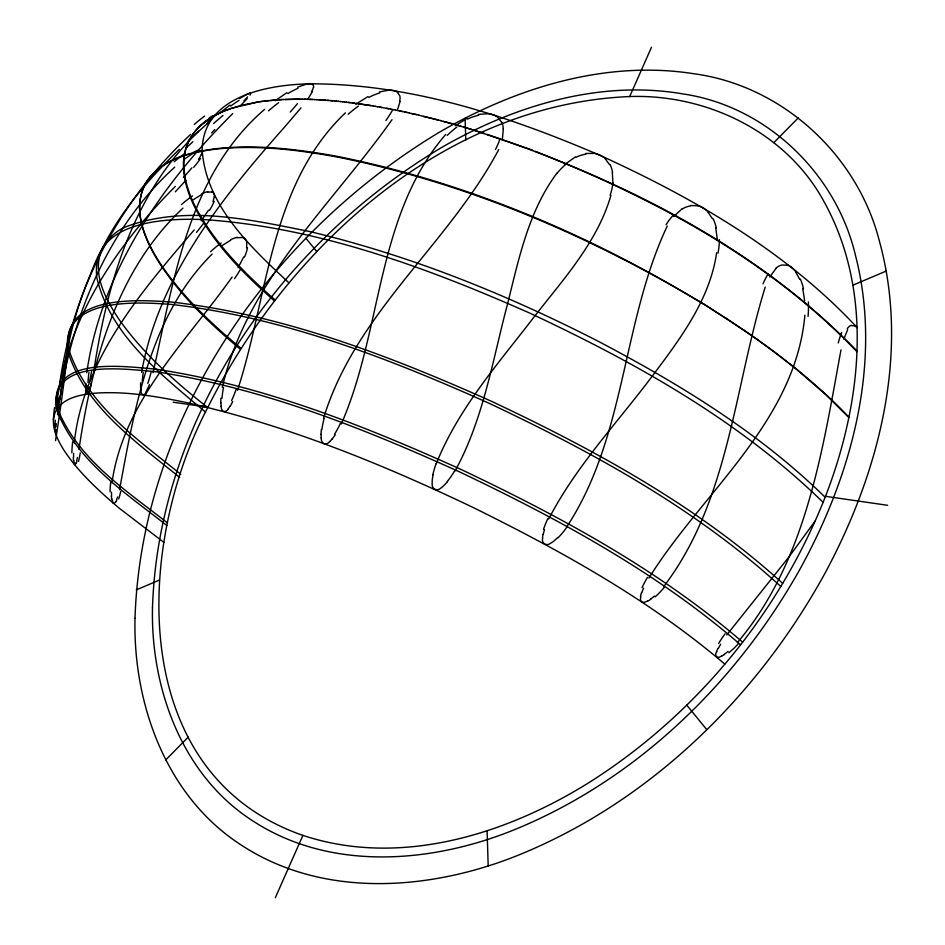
<?xml version="1.0" encoding="UTF-8"?>
<svg xmlns="http://www.w3.org/2000/svg" width="945" height="945" viewBox="0 0 945 945"><rect width="100%" height="100%" fill="white"/><g stroke="black" fill="none" stroke-linecap="round" stroke-linejoin="round"><path stroke-width="1.42" d="M57.905 404.247L58.047 406.917M313.858 87.058L312.925 84.707M73.592 453.328L73.58 457.333M320.981 434.369L321.347 429.526M54.94 427.305L54.975 431.463M140.604 382.879L140.592 387.308M85.865 383.398L85.806 387.285M57.988 401.471L58.2 397.928M55.058 424.199L55.294 420.23M804.892 315.205C795.253 422.025 702.218 492.321 648.896 578.104M612.927 183.023L612.336 172.64M220.858 398.199L220.752 402.901M542.631 538.107C541.06 543.446 546.931 546.742 550.888 543.044A26.484 26.023 -38 0 0 554.065 540.918L557.822 537.469M212.968 201.698L214.397 196.43M214.385 196.572L214.397 196.501A12.391 6.308 -47.9 0 0 211.692 191.8M74.23 442.874C83.325 358.769 141.325 291.627 194.174 229.966M111.971 482.86C123.322 401.117 186.578 341.369 232.139 277.027M56.263 409.244C64.473 322.458 115.101 246.574 175.404 186.354M59.145 388.1C71.194 291.627 119.365 200.305 190.642 134.391M86.751 372.814C101.15 271.888 161.938 184.098 232.777 113.518M716.641 252.717C709.955 299.553 680.223 338.806 652.629 375.637C617.345 422.793 575.954 466.239 548.75 518.911M56.357 423.738L55.932 426.939M57.55 414.678C69.221 323.013 105.131 230.285 174.73 167.135M61.827 384.343C66.162 348.941 74.348 313.941 87.79 280.854C96.378 260.029 104.139 234.384 127.729 226.115C186.271 204.994 250.401 219.665 309.358 231.466C409.894 255.327 506.425 294.226 598.232 341.287C679.502 384.072 759.237 432.621 825.139 497.259M60.267 395.801L59.7 399.865M141.596 372.365C158.606 276.613 221.957 197.718 284.776 126.831L301.006 107.86M400.125 101.398L397.538 109.573M55.483 430.058L55.235 431.428M78.943 449.501C91.854 362.49 116.554 270.093 182.976 208.136M246.633 247.862L246.751 242.31A12.002 8.174 -50.1 0 0 242.038 237.372M58.862 405.11L58.436 406.917M93.779 371.231C107.576 280.133 135.56 184.003 208.727 122.496M222.311 387.226C246.858 281.078 331.187 205.478 391.998 119.743M433.07 474.768L432.302 479.623A26.85 26.696 30.3 0 0 432.184 483.497C431.251 488.931 437.346 491.991 441.079 487.904A26.673 26.389 71.4 0 0 443.985 485.446L447.481 481.749M640.722 596.189L640.462 599.957L641.596 602.059M77.443 457.427L76.687 460.711M543.186 534.327L544.462 529.602M250.602 93.957L250.035 95.079M502.468 138.348L503.307 128.933M119.519 489.652C134.934 406.941 149.901 315.925 212.152 254.028M840.991 349.874C822.304 451.367 806.286 561.306 737.336 642.659M91.322 383.02L90.295 387.131M610.895 195.45C596.685 244.637 559.877 282.886 529.637 322.729C495.145 367.132 457.345 410.874 436.271 463.676M153.031 372.625C173.998 280.051 188.197 174.813 264.647 109.348M323.556 418.34C355.32 313.267 448.544 244.141 498.724 149.617M843.79 339.149L847.63 329.746M117.582 496.964L116.53 499.94M89.373 390.261L87.59 393.97M76.096 462.802L75.281 464.609M641.761 592.609L643.569 588.156M149.416 384.556L147.833 388.631M237.514 390.238C268.132 296.765 269.679 184.783 345.409 112.833M765.226 287.067C734.135 387.226 729.422 500.307 663.721 586.561M825.505 496.326C861.391 403.645 874.09 292.796 824.512 202.561C787.279 132.702 707.344 93.886 629.689 96.544C443.796 104.304 287.717 247.389 207.924 407.224C135.052 545.076 126.004 773.955 302.896 835.392C399.995 867.628 506.13 834.529 589.739 782.117C695.756 714.916 779.578 613.128 825.505 496.326L887.65 505.303M716.818 651.613C713.699 655.275 717.349 659.527 721.555 656.031M243.727 256.886L238.116 267.671M275.314 897.75L302.896 835.392M629.689 96.544L651.495 47.25M201.474 154.484L198.544 159.327M145.483 183.72C131.698 209.282 144.526 239.357 158.618 261.824C180.259 295.62 209.696 323.556 240.278 349.166M144.254 186.059C132.206 212.235 145.967 241.365 160.319 263.572C182.031 296.198 210.877 323.32 240.88 348.221M102.261 248.476C91.322 272.774 105.521 299.258 119.023 319.351C143.156 353.69 175.014 381.697 207.746 407.59M341.31 423.951C382.548 330.053 375.921 214.869 445.768 134.414M312.511 91.511L308.153 98.611M232.765 401.554L230.332 405.996M102.202 248.653C120.936 210.723 149.145 178.581 179.337 149.345M718.235 648.53L720.633 644.23M144.585 185.326L147.325 180.696M146.345 391.738C145.034 396.002 140.722 395.825 140.876 390.604M769.773 276.991L775.88 268.616M115.668 501.807L114.215 503.461M667.276 225.997C621.857 321.962 626.157 436.85 566.563 527.145M145.849 183.023L146.298 182.267M454.828 471.354C483.108 420.182 492.428 361.238 507.181 305.365C518.651 259.91 528.196 211.609 556.865 173.266M208.502 210.192L201.202 220.87M335.215 434.913L332.108 439.106M147.243 180.79L148.341 179.231M192.733 134.533C176.278 158.264 185.385 189.484 198.497 212.483C217.752 246.444 245.771 274.428 275.019 299.872M815.11 521.097L788.827 557.113L726.776 634.945M193.252 133.8C175.546 157.413 184.653 189.685 197.942 213.097C217.114 247.165 245.086 275.255 274.298 300.793M192.91 134.107L194.339 132.347M148.247 179.326C163.958 158.453 191.351 151.85 215.956 148.708C256.91 144.195 298.266 149.204 338.57 156.646C467.834 182.763 591.109 235.399 703.387 304.007M193.453 133.375L196.076 130.209M148.778 178.617C164.962 158.087 192.461 151.932 217.126 148.967C257.607 144.857 298.419 149.842 338.239 157.213C465.661 182.846 587.01 234.584 698.39 300.959M228.442 408.724C225.914 412.953 221.402 412.705 221.024 406.362M194.564 131.922L196.678 129.512M673.702 216.559L681.959 208.904M191.918 167.797L183.436 177.518M247.117 98.658L244.861 101.115M196.347 129.808L197.304 128.827M196.973 129.111L197.942 128.142M244.519 101.481L241.199 104.93M197.611 128.425L199.938 126.134M165.765 759.91L188.232 737.1M773.849 142.66L798.265 117.877M198.273 127.752L201.344 124.835M188.268 140.781L198.651 131.107M209.081 121.515L206.612 123.795M565.027 164.312L575.281 156.964M199.915 126.217L202.065 124.197M329.663 441.681C325.954 445.78 321.371 444.363 321.135 437.996M654.472 596.082L650.585 599.177M201.746 124.468L205.089 121.728M200.411 125.803L207.061 120.487M202.49 123.83L205.892 121.125M218.98 113.624L229.942 105.096M728.087 651.448L724.331 654.306M455.301 125.756L466.924 118.385M184.44 159.138L192.626 153.574M275.196 100.69L286.926 92.716M355.745 104.269L367.959 96.603M205.585 121.373L207.51 119.944M222.288 245.452L230.639 240.219M193.312 199.726L201.474 194.623M206.388 120.783L213.653 116.07M208.054 119.613L215.519 115.03M239.51 98.587L245.641 95.079M211.456 117.452L213.038 116.66M214.291 115.774L221.461 112.124M647.443 601.138L643.97 602.414L641.643 602.083M216.204 114.747L225.678 110.341M851.421 325.659L854.847 325.706M222.229 111.864L231.218 108.297M297.746 87.105L305.235 84.518M136.257 589.904L159.315 580.1M852.898 285.213L886.327 271.002M226.493 110.104L240.715 105.462L257.666 101.989M197.954 151.023L200.99 150.574M232.116 108.096L259.036 101.776M379.394 91.937L387.639 90.389M207.581 192.201L211.585 191.953M237.254 237.738L241.979 237.514M478.241 114.451L486.793 113.778M585.64 153.456L593.767 153.433M690.559 205.467L697.658 205.786M258.824 101.906L261.812 101.375M260.206 101.706L263.218 101.198M263.005 101.328L268.923 100.536M264.423 101.15L277.759 99.78M270.175 100.513L282.283 99.52M279.058 99.804L283.807 99.438M283.618 99.556L299.482 99.13M285.154 99.485L301.112 99.142M300.935 99.237L302.754 99.166M302.577 99.26L306.085 99.225M304.243 99.284L307.763 99.272M307.597 99.355L312.901 99.449M309.298 99.414L314.638 99.52M314.484 99.615L316.398 99.603M316.232 99.698L318.17 99.698M318.004 99.78L321.749 99.91M319.788 99.886L325.387 100.158M323.403 100.111L329.073 100.43M327.064 100.371L332.817 100.749M330.785 100.666L336.621 101.103M334.565 100.997L338.546 101.292M338.404 101.363L340.483 101.493M340.342 101.564L342.433 101.694M342.291 101.776L344.393 101.918M344.252 101.989L346.378 102.143M346.236 102.214L350.371 102.615M348.232 102.45L354.422 103.135M352.249 102.946L356.466 103.418M356.336 103.477L371.161 105.604M358.391 103.761L373.31 105.958M173.195 402.204L207.924 407.224M373.18 106.017L375.472 106.312M375.354 106.383L377.657 106.69M377.527 106.75L388.726 108.699M379.725 107.139L381.922 107.529M386.363 108.344L390.982 109.136M390.864 109.207L393.25 109.573M393.132 109.644L395.518 110.033M395.4 110.104L397.81 110.494M397.691 110.565L407.082 112.455M399.995 111.037L402.31 111.522M404.637 112.018L409.433 112.975M409.315 113.046L416.544 114.593M411.677 113.565L418.93 115.148M418.824 115.219L440.925 120.653M423.632 116.365L438.338 120.074M440.819 120.724L453.482 124.09M443.311 121.397L461.125 126.276M455.927 124.882L471.425 129.335M463.593 127.102L484.466 133.399M473.929 130.221L532.602 150.149M487.006 134.344C622.672 180.377 756.248 246.964 856.926 350.938M787.409 265.261L782.023 265.002A41.804 23.601 65.6 0 0 775.715 268.333M535.224 151.306C652.936 197.8 768.722 259.178 856.902 351.682M698.473 300.758L725.193 317.756M111.876 498.842L113.14 503.023L119.176 508.162L163.851 542.359M703.47 303.817L743.573 329.982M113.494 503.366C95.433 487.549 77.502 470.74 64.165 450.517C57.137 439.319 49.754 424.966 55.46 411.701C62.937 397.337 81.105 394.561 95.669 393.132C125.992 391.1 156.256 396.321 185.858 402.416C286.04 424.86 381.78 463.806 474.166 507.997C562.417 551.644 649.558 600.016 724.791 664.111M725.252 317.626L756.721 339.113M743.62 329.911L750.224 334.554M750.247 334.506C785.307 359.277 819.35 385.891 848.905 417.135M756.744 339.09L775.325 352.674M167.537 522.975C125.85 490.171 75.694 458.041 56.676 406.09C49.731 355.355 124.882 366.719 154.756 369.011C261.304 384.851 362.537 424.99 460.203 469.063C560.007 516.348 658.606 569.622 742.581 642.116M166.982 525.621C125.354 492.77 75.269 460.581 56.346 408.63C49.423 357.919 124.433 369.212 154.318 371.55C260.643 387.403 361.64 427.577 459.057 471.673C558.566 518.97 656.881 572.257 740.537 644.738M180.731 474.284C137.568 439.354 85.865 403.928 68.524 348.481C61.224 294.285 138.041 299.719 172.073 302.093C283.24 314.874 389.068 355.592 490.609 400.893C594.535 449.785 697.162 505.788 782.696 583.384M179.715 477.438C136.576 442.354 84.92 406.693 67.768 351.091C60.504 296.813 137.202 301.975 171.388 304.42C282.437 317.166 388.123 358.013 489.475 403.444C593.212 452.478 695.626 508.682 780.806 586.514M775.337 352.721L798.029 370.405M397.467 92.48L399.841 95.87A38.946 20.306 -21.9 0 1 399.629 101.493M205.561 412.162C162.032 375.2 110.281 335.841 96.744 277.334C90.779 220.291 166.899 217.775 205.998 219.701C319.02 227.769 427.105 267.695 529.909 313.173C635.335 362.514 739.226 420.549 823.13 502.35M798.005 370.534L825.883 394.786L848.823 417.548M498.062 117.759L501.571 122.236M288.851 282.779C250.484 247.047 205.939 205.49 202.147 149.889C203.104 95.398 269.656 84.223 312.11 83.821C412.481 84.14 509.839 116.483 601.091 155.854C694.646 198.568 786.228 251.583 856.985 327.395M605.402 159.114L609.49 164.513M86.822 393.923L85.948 390.474M708.23 212.542L712.388 218.697M305.873 238.187L316.835 251.63M686.743 705.1L706.777 729.646M795.938 272.432L799.694 279.283M74.49 464.538L73.71 460.25M715.743 227.804L717.29 239.227M802.777 288.757L804.679 300.923M111.593 496.03L111.475 492.191M465.105 118.172L465.779 139.954M487.1 830.714L488.187 865.844M240.798 268.841A103.489 58.507 -55.7 0 1 234.49 278.669M110.081 491.802A62.819 38.899 80.3 0 1 110.73 482.186M111.652 498.795A20.14 11.033 82.1 0 1 111.392 496.007M116.66 500.177A20.554 9.781 85 0 1 115.774 502.043M120.806 491.353A67 29.638 87.5 0 1 118.68 498.889M210.57 251.748A92.374 74.348 -61.4 0 1 221.142 242.983M230.568 239.794A30.901 22.326 -55.7 0 1 237.289 237.313M247.495 247.767A33.11 21.333 -53 0 1 244.495 257.005M204.155 222.512A107.86 39.147 -52.2 0 1 196.442 232.435M71.855 452.832A65.701 30.051 87.9 0 1 72.635 441.799M73.474 460.262A20.695 7.654 88.8 0 1 73.344 457.333M76.84 461.195A21.428 6.083 -89.2 0 1 76.202 463.298M80.278 452.891A69.883 16.75 -87 0 1 78.529 461.432M181.452 204.569A94.961 62.24 -58 0 1 192.473 195.958M201.521 193.985A31.87 17.636 -52.9 0 1 207.758 191.611M214.196 201.344A33.843 15.663 -50.1 0 1 209.506 210.333M185.858 180.318A112.762 15.285 -48.1 0 1 175.286 191.823M53.345 419.852A67.969 17.471 -86.6 0 1 54.491 407.531M54.645 427.719A21.794 3.485 -86.3 0 1 54.763 424.34M55.885 429.585A22.089 1.406 -84.9 0 1 55.483 432.113M58.732 409.598A71.773 0.85 -82.9 0 1 59.251 405.322M174.211 161.76A99.733 46.789 -54.6 0 1 184.795 153.562M193.028 152.57A33.028 11.647 -49.5 0 1 198.426 150.184M201.131 150.42A12.887 3.969 -44.7 0 1 201.309 154.578M200.6 158.382A35.343 8.942 -46.5 0 1 193.678 167.371M185.952 148.282A117.948 12.202 -42.9 0 1 192.815 141.75M69.635 333.325A70.639 1.973 -82.3 0 1 55.554 440.642M59.476 399.274A22.609 1.713 -82.6 0 1 59.086 402.003M58.247 403.444A23.212 4.099 -81.7 0 1 58.354 400.763M60.657 395.164A75.257 17.671 -79.7 0 1 61.59 386.292M194.268 124.374A103.655 26.283 -50.8 0 1 204.663 116.093M209.14 117.971A34.693 4.524 -45.3 0 1 213.015 115.739M212.72 117.558A13.443 1.193 -40.4 0 1 210.475 119.991M208.065 121.728A37.009 0.992 -41.9 0 1 217.149 113.932M213.558 123.535A120.747 39.974 -35.9 0 1 222.996 115.479M91.641 371.113A73.556 16.03 -79.1 0 1 89.515 381.567M90.07 386.883A23.483 7.56 -79.8 0 1 89.184 389.919M86.219 390.108A24.381 10.241 -79.3 0 1 86.113 387.048M87.991 382.501A78.778 37.8 -77.3 0 1 88.924 372.424M214.775 129.583A107.954 2.067 -46.1 0 1 211.633 132.891M247.566 96.886A36.394 3.733 -39.9 0 1 243.904 100.82M246.161 94.606A14.01 1.89 -34.6 0 1 250.413 93.212M230.71 106.041A38.733 7.796 -35.8 0 1 239.002 100.371M268.486 110.849A125.248 67.036 -25.8 0 1 278.657 102.674M151.141 372.046A76.51 35.461 -76.5 0 1 147.798 383.398M147.633 388.442A24.322 13.596 -78 0 1 146.227 391.454M141.088 390.403A25.054 16.195 -77.9 0 1 140.852 387.226M142.234 382.666A80.325 56.298 -75.7 0 1 143.274 372.436M297.462 103.643A112.325 24.57 -40.1 0 1 290.198 112.042M313.35 87.318A37.753 12.356 -32.5 0 1 311.425 91.913M305.4 84.27A14.588 5.044 -26.6 0 1 313.067 84.589M287.871 93.567A40.387 16.632 -27.2 0 1 297.959 88.287M348.173 114.274A128.792 88.546 -10.5 0 1 358.391 106.076M236.061 389.6A80.538 55.318 -74.7 0 1 231.549 400.68M230.19 405.854A25.444 19.467 -77.4 0 1 228.336 408.594M221.201 406.315A26.047 21.688 -78.2 0 1 220.953 402.877M222.004 398.235A82.947 72.541 -75.9 0 1 223.504 387.45M392.163 110.742A116.459 51.207 -31.8 0 1 385.914 120.487M387.71 90.188A15.049 7.843 -15.2 0 1 397.703 92.374M368.833 97.382A41.131 23.92 -14.8 0 1 379.784 92.917M447.257 135.383A130.977 100.619 11.7 0 1 456.884 127.032M340.365 423.454A82.747 71.537 -74.2 0 1 334.459 434.346M332.026 439.035A25.952 23.779 -80.1 0 1 329.675 441.563M321.229 437.984A26.814 25.609 -84.9 0 1 321.099 434.381M321.867 429.597A84.731 82.806 -85.3 0 1 324.135 418.505M500.094 138.478A119.873 74.419 -19.4 0 1 495.499 149.464M501.854 122.165A39.808 26.413 -6.4 0 1 503.212 128.945M486.817 113.577A15.403 9.887 1 0 1 498.322 117.641M467.633 119.07A42.206 29.224 3.1 0 1 478.666 115.278M556.959 173.348A131.426 100.891 37.7 0 1 565.405 164.678M454.462 471.13A84.105 81.872 -79.8 0 1 447.257 481.56M432.869 474.721A85.404 85.074 -11.9 0 1 436.129 463.629M612.986 183.023A122.188 90.413 -0.7 0 1 610.139 195.32M610.021 164.418A40.647 29.862 14.9 0 1 612.561 172.651M593.743 153.232A15.604 10.785 21.6 0 1 605.674 158.984M575.729 157.449A42.773 31.15 25.8 0 1 585.971 154.106M666.06 224.745A130.044 89.314 59.8 0 1 672.899 215.578M566.787 527.298A85.9 85.723 3.7 0 1 558.117 537.74M542.524 538.107A26.873 25.633 -46.3 0 1 543.091 534.303M543.529 529.342A84.849 78.813 -53.3 0 1 547.911 518.545M719.393 239.581A123.051 96.142 24.4 0 1 718.046 253.118M713.073 218.578A40.54 29.437 38.9 0 1 716.239 227.851M697.623 205.573A15.557 10.3 43 0 1 708.478 212.365M682.101 209.081A42.761 29.236 48.3 0 1 690.748 205.868M762.981 283.843A127.138 68.052 75.1 0 1 768.037 274.015M664.441 587.164A84.944 79.628 -55.3 0 1 655.133 596.862M650.656 599.307A25.987 23.046 -51.5 0 1 647.502 601.292M640.497 596.177A26.59 21.995 -51.9 0 1 641.56 592.562M642.021 587.648A83.314 65.11 -54.6 0 1 647.502 577.348M808.377 301.857A122.2 90.496 49.6 0 1 808.046 316.457M800.439 279.141A40.21 25.704 59.2 0 1 803.474 288.863M787.362 265.061A15.321 8.564 60.6 0 1 796.151 272.195M854.882 325.907A15.108 5.516 71.9 0 1 856.997 327.679M847.252 328.73A39.737 15.321 77.5 0 1 851.327 325.281M838.25 342.952A123.181 40.836 85.3 0 1 841.641 332.404M738.328 643.758A83.006 65.937 -55.9 0 1 728.878 652.759M724.402 654.507A25.609 18.38 -52.6 0 1 721.59 656.243M716.523 651.601A25.539 16.219 -51.9 0 1 717.964 648.471M718.625 643.474A80.975 46.577 -53.4 0 1 725.087 633.764M135.005 618.254C132.973 704.379 166.403 796.895 241.282 845.078C324.785 899.888 434.334 890.249 522.88 853.3C651.684 799.635 756.673 696.63 823.816 575.387C878.448 474.862 910.519 353.973 879.346 240.928C857.351 154.602 781.976 85.298 693.252 73.651C604.658 59.866 514.671 88.334 438.598 132.69C270.046 234.254 141.585 418.033 135.005 618.254M152.499 607.281C150.586 688.586 182.302 775.987 253.225 821.17C331.695 872.176 434.239 863.057 517.281 828.529C637.804 778.444 736.238 682.491 799.789 569.492C851.788 475.3 882.831 362.207 855.508 255.493C836.313 173.738 766.915 106.419 683.282 93.968C599.839 79.522 514.482 105.686 442.39 147.03C281.539 242.44 158.795 417.029 152.499 607.281"/></g></svg>
